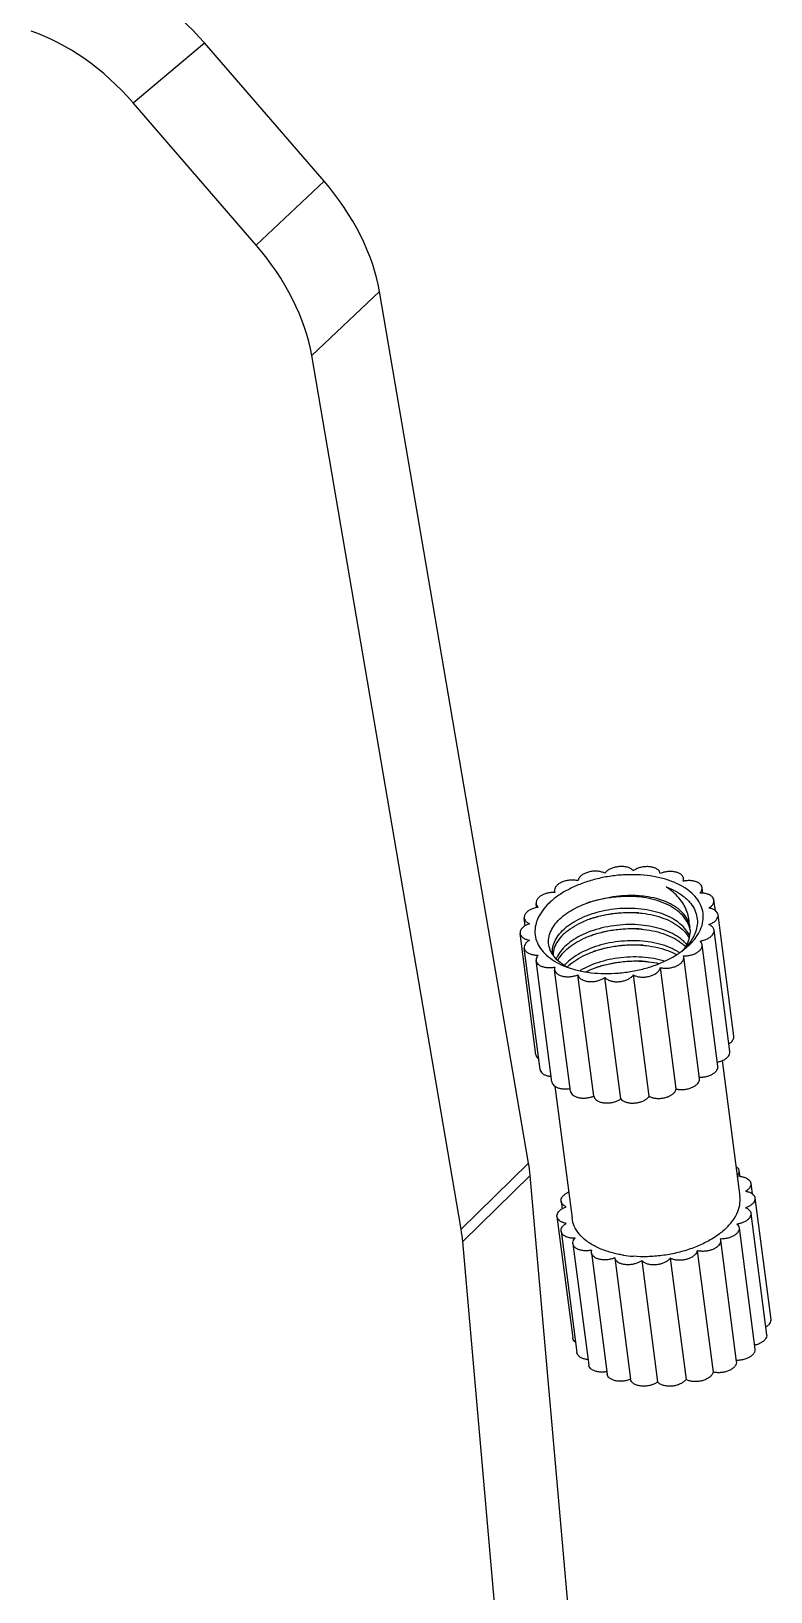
# Model space of a CAD drawing. Header units: millimetres. Extents: x 1518 to 2058, y 69 to 444.
# Drawn here: x 1779.07 to 1786.81, y 127.94 to 144.28 of the extents above; entities that cross this region are included whole.
import ezdxf

# ---------------------------------------------------------------- set-up
doc = ezdxf.new("R2010")
doc.units = ezdxf.units.MM
doc.layers.add('02___PRT_ALL_AXES', color=7, linetype='Continuous')

# ---------------------------------------------------------------- blocks, each defined once
blk = doc.blocks.new('*u40')
at = {"color": 7, "linetype": 'Continuous'}
for p, q in [((-18.51417258870038, 27.04314701675986), (-17.65514735988017, 27.76468556459986)), ((-16.21393431156048, 26.09999889827986), (-17.65514735988017, 27.76468556459986)), ((-17.03164724832027, 25.33074219954), (-18.51417258870038, 27.04314701675986)), ((-17.03164724832027, 25.33074219954), (-16.21393431156048, 26.09999889827986)), ((-16.36210230006009, 24.00135882437985), (-15.54438936330007, 24.77061552305969)), ((-13.74941953589996, 14.2751542089598), (-15.54438936330007, 24.77061552305969)), ((-14.56220732765996, 13.47709943885968), (-16.36210230006009, 24.00135882437985)), ((-11.87632864152033, 17.67022029641998), (-11.88037145118028, 17.70126519311981)), ((-13.43579863188029, 17.54981205707986), (-13.43175027342022, 17.53435519097985)), ((-13.43375514462036, 17.53409410739988), (-13.43579053086046, 17.54972391983978)), ((-11.64879066912022, 17.52444142949992), (-11.65750630289995, 17.59136912916006)), ((-13.65202689996045, 17.35187265425975), (-13.65842616935993, 17.40101289905999)), ((-11.49790303746022, 17.31462255341995), (-11.51434714722018, 17.44089752873981)), ((-13.78929801972026, 17.13348662711991), (-13.80129612576025, 17.22562056233994)), ((-11.81368871310042, 17.15422393277981), (-11.80532659590017, 17.11239292409977)), ((-11.27457787374033, 15.80303157347993), (-11.46490739976048, 17.26457960051994)), ((-13.66008576744002, 15.57916750649986), (-13.85041529346063, 17.04071553359995)), ((-11.32369704144003, 15.61812654473988), (-11.51402656740015, 17.07967457177995)), ((-13.61064601998009, 15.40284957827976), (-13.80097554594022, 16.86439760537979)), ((-11.88357457584038, 16.83939349691991), (-11.83678307688024, 16.87806692129999)), ((-11.87952406128011, 16.7554830770398), (-11.88357241980043, 16.77093994308001)), ((-11.68920263634004, 15.29402318723982), (-11.87953216230062, 16.75557121427983)), ((-11.46656699784035, 15.44273420801983), (-11.65689652386004, 16.9042822350599)), ((-13.46748686430055, 15.25237797785979), (-13.65781639026, 16.71392600495983)), ((-13.24462171602022, 15.14248191396001), (-13.43495124204037, 16.60402994099979)), ((-12.9635693530804, 15.08190035939981), (-13.15389887909987, 16.54344838643988)), ((-12.29561021508016, 15.07868545505994), (-12.48593974110031, 16.54023348215998)), ((-11.97008979755992, 15.16845882839993), (-12.16041932358007, 16.63000685549997)), ((-12.63793993980039, 15.04885943933988), (-12.82826946582009, 16.51040746637995)), ((-14.56220732765996, 13.47709943885968), (-13.74941953589996, 14.2751542089598)), ((-14.54286240846068, 13.32854903249972), (-13.73007461676025, 14.12660380253988)), ((-12.83051334138054, 3.930653228939946), (-13.73007461676025, 14.12660380253988)), ((-11.21340407555999, 14.18109039935985), (-11.20472314476001, 14.11442918519992)), ((-11.07024491988022, 14.03061879893988), (-11.05375241250044, 13.90397217653975)), ((-13.35719389842029, 13.81534183253973), (-13.34519970707993, 13.72323795857994)), ((-11.0208051724203, 13.85430087072001), (-10.83047564640037, 12.39275284368)), ((-13.40631306612067, 13.63043680379997), (-13.21598354009984, 12.16888877669993)), ((-11.0699243400602, 13.66939584197974), (-10.87959481404005, 12.20784781493967)), ((-13.35687331860026, 13.45411887557987), (-13.16654379258011, 11.99257084847977)), ((-11.43947019246025, 13.3606612132798), (-11.43542351220003, 13.34523384053995)), ((-11.43542993496067, 13.3452924844799), (-11.24510040893983, 11.88374445743989)), ((-11.21279429651986, 13.49400350525997), (-11.02246477050039, 12.0324554782199)), ((-13.64083286340019, 3.104622202919927), (-14.54286240846068, 13.32854903249972)), ((-13.21371416292004, 13.3036472751599), (-13.02338463690035, 11.84209924805987)), ((-12.99084901464016, 13.19375121119987), (-12.80051948868004, 11.7322031841598)), ((-11.71631709624057, 13.21972812569976), (-11.52598757021997, 11.75818009859995)), ((-12.70979665175992, 13.13316965663989), (-12.51946712574045, 11.67162162959988)), ((-12.3841672384799, 13.10012873658002), (-12.19383771246044, 11.63858070953995)), ((-12.04183751376036, 13.12995475235977), (-11.85150798774021, 11.66840672525996))]:
    blk.add_line(p, q, dxfattribs=at)
for centre, radius, start, end in [((-11.81575345704027, 17.35387291865982), 0.32268005862, 100.8390575327921, 102.2773702758877), ((-13.4448440102999, 17.23227859895997), 0.3023602378199999, 87.5180250223999, 87.90198665278858), ((-11.67270649446004, 17.22230664215988), 0.3038066090400001, 85.47398123469044, 91.94364425420171), ((-13.58741889798011, 17.03444208521989), 0.32480510004, 98.0357938282954, 101.5045312286114), ((-12.88029199326047, 16.75154371421979), 0.9024687031199999, 127.2558244436978, 131.5215150572053), ((-12.12706178040025, 17.0182097867999), 0.33142453338, 16.23258777617929, 23.56132395531172), ((-12.1114035499204, 17.02296275711979), 0.31506194352, 12.89204352258631, 16.19868372719856), ((-12.12153470652061, 17.07130148195995), 0.3188396718, 3.957402967191744, 7.404130197895509), ((-12.3576601807199, 17.46680424347983), 0.78608179716, 311.5003450473029, 316.4476177032826), ((-13.18141425894009, 16.97054063273981), 0.33334092042, 211.8919989692046, 214.5635975497075), ((-13.22418045780023, 16.82838236279969), 0.2363486424, 187.3832655181037, 191.2069759377113), ((-13.17335735262031, 16.97602589015992), 0.34308766254, 214.5546201891879, 215.3414095109982), ((-13.20162936066026, 16.78057842227992), 0.25260179034, 176.0491761104959, 180.3929266021011), ((-13.16336817930005, 16.98322724525974), 0.35540164596, 215.3568984793129, 218.7679180257066), ((-12.27967126056024, 16.26625303055994), 0.6458666182799999, 57.07195785720848, 57.49400119998801), ((-12.44818828128064, 17.44421375501992), 0.82380367392, 310.5638857872992, 311.4653260889835), ((-12.49031512302008, 17.62573139507987), 0.9932298803399998, 305.5908265639924, 306.7808088350939), ((-12.42775726529999, 17.4212010154198), 0.7930301912400001, 311.4601352021089, 313.0693497869049), ((-12.4710482008802, 17.59991047193984), 0.9610129050599998, 306.7825331850901, 307.6848718652853), ((-12.4124828544002, 17.40472576260004), 0.7705639316999999, 313.0762121655964, 313.2717215726997), ((-12.37670650668042, 17.3676291857999), 0.7190305461600001, 313.2222395073068, 317.8334046221806), ((-12.94279826328057, 17.56081846763993), 0.98657855094, 247.1497464193863, 249.7912517368005), ((-12.98823970650028, 17.19762790151992), 0.6339337117799999, 238.2715030006969, 242.2764246032973), ((-12.84499371264042, 16.18554143585982), 0.6279770511599999, 129.1755776860049, 133.9573638195855), ((-11.22850419906013, 13.81431104057975), 0.30152228478, 85.46934435941152, 90.95664041191274)]:
    blk.add_arc(centre, radius, start, end, dxfattribs=at)
for centre, major_axis, ratio, start_param, end_param in [((-18.66330301392054, 26.92097367773977), (-1.391836618200001, 1.57307519574), 0.6257397963999999, -1.5880160339, -0.8255348227), ((-19.52232824274006, 26.19943512989983), (-1.391836618200001, 1.57307519574), 0.6257397963999999, -1.5880160339, -0.8255348227), ((-17.2251169312201, 25.25978333651972), (1.39545083526, -1.56998768586), 0.6256873754999999, 0.7874784905, 1.5499597017), ((-18.04282986797989, 24.49052663777979), (1.39545083526, -1.56998768586), 0.6256873754999999, 0.7874784905, 1.5499597017), ((-15.43050797088063, 14.7664320668398), (1.39650835116, -1.570455982740001), 0.6249244369000001, 0.6994676058, 0.7866143969), ((-16.2432957626404, 13.96837729673996), (1.39650835116, -1.570455982740001), 0.6249244369000001, 0.6994676058, 0.7866143969)]:
    blk.add_ellipse(centre, major_axis=major_axis, ratio=ratio, start_param=start_param, end_param=end_param, dxfattribs=at)
for points, start_tangent, end_tangent in [([(-13.15490336958055, 17.67528827861986), (-13.19889385704073, 17.68244568641967), (-13.24649514342036, 17.68242463583988), (-13.29432326573988, 17.67517222613969), (-13.33918823328031, 17.66117279459991), (-13.37810221308041, 17.64135940877975), (-13.40847300654036, 17.61705176237979), (-13.42827668058044, 17.58986793641986), (-13.43618988264052, 17.5616275876198), (-13.4357687154602, 17.5498159312798)], (-0.9685200370799154, 0.2489356096960001), (0.1284288266947557, -0.9917187285081434)), ([(-11.86489760130007, 17.58877712178003), (-11.87861899098016, 17.59734939329985), (-11.99615092284034, 17.6564416988997), (-12.13172715522023, 17.70179143979976), (-12.28165010034036, 17.73216178757991), (-12.44183016222041, 17.74672418705984), (-12.6078964803005, 17.74508140451996), (-12.77531937384038, 17.72727855065966), (-12.93953490264039, 17.69380075649985), (-13.09606438908031, 17.64556028838001), (-13.2406335696005, 17.58387412589991), (-13.36929554046037, 17.51042762717975), (-13.42662389694078, 17.46985507505985)], (-0.8421148287623791, 0.5392982617981528), (-0.7954943556808995, -0.6059609971605686)), ([(-12.82938295212034, 17.76506165195985), (-12.86537733246041, 17.78026771643988), (-12.90845999934004, 17.78897713061986), (-12.95559717288052, 17.7905164955398), (-13.00364461452023, 17.78478376205965), (-13.04940214662065, 17.77216146563967), (-13.0898217750605, 17.75349027629989), (-13.12221086244017, 17.73001266215977), (-13.14440338446047, 17.70330060899994), (-13.15490336958055, 17.67528827861986)], (-0.8678226547391491, 0.4968740684735881), (-0.1557533752296357, -0.9877959739260818)), ([(-12.48705322739988, 17.79488766774), (-12.5115281199603, 17.81665391333979), (-12.54587493576037, 17.83324125419983), (-12.58770704544031, 17.84342170991965), (-12.63423374292006, 17.84651683439972), (-12.68235576120014, 17.84232118571981), (-12.72886766976035, 17.83111411955986), (-12.77067170094006, 17.81364086969984), (-12.80497118430026, 17.79107187407976), (-12.82938295212034, 17.76506165195985)], (-0.6225094857608623, 0.7826122540171133), (-0.5718262072061425, -0.8203747855414851)), ([(-12.16142381406007, 17.76184674767978), (-12.1719834458404, 17.78804254266004), (-12.19423230486041, 17.81088412565975), (-12.22666453242027, 17.82870913829981), (-12.26711612838062, 17.84032914833972), (-12.31289211438025, 17.84497084673978), (-12.36094339344072, 17.84232492948001), (-12.40807029864027, 17.83256644727987), (-12.45111927084054, 17.81634971975984), (-12.48705322739988, 17.79488766774)], (-0.1617976961202998, 0.9868239485998316), (-0.8009297971010301, -0.5987582651752732)), ([(-11.8803753284401, 17.70122974187996), (-11.88795333749999, 17.72409421655993), (-11.90781099048013, 17.74781894969999), (-11.93822780088044, 17.76682639781984), (-11.97717688224066, 17.77985108141991), (-12.02206393776009, 17.78602531391982), (-12.0699006070804, 17.78493682763985), (-12.11748513486054, 17.77665977447975), (-12.16142381406007, 17.76184674767978)], (-0.13151407024767, 0.9913143040059953), (-0.9181718897675996, -0.3961822570996779)), ([(-11.88436958796046, 17.66917316729985), (-11.87998030860035, 17.69723428475993), (-11.8803753284401, 17.70122974187996)], (0.350076375217601, 0.9367211599587711), (-0.1315140707277733, 0.9913143039423019)), ([(-11.6575385787005, 17.59134443777964), (-11.66235802595997, 17.60866923929996), (-11.67976264140066, 17.63320354403982), (-11.70807221064001, 17.65333626617996), (-11.7454011849004, 17.66772627144007), (-11.7892650318604, 17.67541432979976), (-11.83672721004041, 17.67588716657997), (-11.87643372576031, 17.67079613520002)], (-0.1313863560748905, 0.9913312390101313), (-0.9821575996435209, -0.1880596965393632)), ([(-13.43377488672058, 17.53443615371987), (-13.47939720036061, 17.53276695971999), (-13.52685120000001, 17.52402440159972), (-13.5706946190603, 17.50869470975999), (-13.60799228112046, 17.48780274137994), (-13.63626174048068, 17.46274048241992), (-13.65362012034029, 17.43517739705987), (-13.6589101110601, 17.4069491942397), (-13.65841415454042, 17.40104248871978)], (-0.9993295768817876, 0.03661142948953856), (0.132014298628972, -0.9912478120820751)), ([(-12.44424958446007, 17.48231521595983), (-12.59592015786029, 17.48415469500003), (-12.76076896980067, 17.47026642935987), (-12.92171188878046, 17.44044304649981), (-13.04529348168012, 17.40552122615975)], (-0.9982214407463227, 0.05961505878832992), (-0.949767978439146, -0.3129549282750124)), ([(-12.44335327757994, 17.49492452742004), (-12.47967203196049, 17.49634546445998), (-12.62448240534059, 17.4925637486399), (-12.76972168661996, 17.47401331067977)], (-0.9986139992182823, 0.05263155484372982), (-0.9843406233103993, -0.1762768768185289)), ([(-12.44426496138021, 17.48294187587987), (-12.47364029898063, 17.48521922207988), (-12.62142267780018, 17.48724216281994), (-12.76972168661996, 17.47401331067977)], (-0.9961030318931096, 0.08819722134713096), (-0.9902333325347924, -0.1394200385060884)), ([(-11.82326719368029, 17.15069023955971), (-11.83734097674005, 17.17934605013977), (-11.89544179068025, 17.25902158859969), (-11.97669670524056, 17.32956784631972), (-12.07858131432022, 17.38894577393989), (-12.19792153853996, 17.43546437465989), (-12.33099100182062, 17.46783586907975), (-12.44426496138021, 17.48294187587987)], (-0.3990924463634639, 0.916910693173346), (-0.9961030318976568, 0.08819722129577584)), ([(-11.81368871310042, 17.15422393277981), (-11.84898499620022, 17.23316283215991), (-11.9082741166203, 17.30521504865976), (-11.98975528878032, 17.36819133335996), (-12.09095267190037, 17.42017764929972), (-12.20879115389994, 17.45959417038), (-12.33969021846042, 17.4852432278999), (-12.44335327757994, 17.49492452742004)], (-0.269988067001456, 0.9628636682712758), (-0.9986139992198109, 0.05263155481472857)), ([(-12.0906044733606, 17.60112776771973), (-11.97809939730041, 17.54986088831981), (-11.88389272764016, 17.48840274593988), (-11.84659789806028, 17.45665485791983)], (0.93566164383394, -0.3528984106764569), (0.7322939242103104, -0.6809886992929208)), ([(-11.81368871310042, 17.15422393277981), (-11.82104669508021, 17.23592148941987), (-11.8441174856398, 17.31649050984004), (-11.88309058824052, 17.39469664085982), (-11.93737707882019, 17.46871159991974), (-12.00693920154072, 17.53804036097972), (-12.0906044733606, 17.60112776771973)], (0.004528099002829789, 0.9999897481071598), (-0.8346390314394873, 0.550797319526661)), ([(-11.78795152967996, 16.92518016281974), (-11.74992670074016, 16.96875488879994), (-11.68782335550031, 17.06446494305987), (-11.65217307402031, 17.16258404849987), (-11.64395122740007, 17.26043287061987), (-11.66338185456061, 17.35533962771967), (-11.70993373914007, 17.44471624187997), (-11.78233758756051, 17.52612639557981), (-11.86489760130007, 17.58877712178003)], (0.6881860789528152, 0.7255342312637975), (-0.8421148287505762, 0.539298261816583)), ([(-11.68301054699987, 17.52593846231991), (-11.66410200971995, 17.55311808449972), (-11.65701875292052, 17.58136712789974), (-11.6575385787005, 17.59134443777964)], (0.6838475326691569, 0.7296249393094416), (-0.1313863565350405, 0.9913312389491453)), ([(-11.51438743500057, 17.44090357979974), (-11.51702102064041, 17.45254052303972), (-11.53191993984001, 17.47781055251983), (-11.55803681274028, 17.4990077366399), (-11.59363413840038, 17.51471977883989), (-11.63632803834071, 17.52389622101998), (-11.64873256782039, 17.52516586115985)], (-0.1279082020399344, 0.9917860111187855), (-0.9967992020567585, 0.079945924092537)), ([(-13.6521997911002, 17.35272150467972), (-13.67944813908025, 17.34589624301975), (-13.72212066720022, 17.32929066671977), (-13.7576979257401, 17.30738119199998), (-13.78380034032079, 17.28161858568001), (-13.79866706418011, 17.25371887283995), (-13.80129605646016, 17.22562003091991)], (-0.9798817032430741, -0.1995791763923592), (0.12911918465603, -0.9916290819423169)), ([(-13.65841415454042, 17.40104248871978), (-13.65177781224065, 17.37993870353966), (-13.6328239596603, 17.35605790163982)], (0.132014298895032, -0.9912478120466411), (0.7466310014817383, -0.6652384141241218)), ([(-13.47853961634019, 17.42722821275981), (-13.56539599242024, 17.33654024531972), (-13.62749933772056, 17.24083019099999), (-13.63679909322082, 17.22127840157975)], (-0.7482123056280223, -0.6634593775859973), (-0.4083917189571666, -0.9128067724810167)), ([(-13.33025472834061, 17.25115230767983), (-13.24086765797983, 17.31366396696001), (-13.13664873042035, 17.3688045676198), (-13.04541397152025, 17.40610625933971)], (0.7780021327084775, 0.6282616345926755), (0.9403074971003832, 0.3403260361723932)), ([(-11.80938170436002, 17.01583000385983), (-11.85202622142037, 17.08423692575991), (-11.92402235346071, 17.15766682139974), (-12.01621274082027, 17.22033084851989), (-12.12814169634066, 17.27190932735982), (-12.25535075904054, 17.31003439301992), (-12.39189723306026, 17.33340677969977), (-12.53469221358023, 17.34207473117988), (-12.68021029266083, 17.33604217703999), (-12.82445557020037, 17.31552069659995), (-12.96193605275994, 17.28146371409991), (-13.09008217404016, 17.23460158775993), (-13.20345709416051, 17.17701916895976), (-13.29878499876008, 17.1108223330798)], (-0.4323943783816601, 0.9016845909429406), (-0.7744866002767392, -0.6325903144941271)), ([(-13.04541397152025, 17.40610625933971), (-13.02153836982052, 17.41447838213992), (-12.89887444692022, 17.44965042785986), (-12.76972168661996, 17.47401331067977)], (0.9403074970961471, 0.3403260361840969), (0.9900833505031471, 0.1404811697575959)), ([(-13.01748399030021, 17.21215940159982), (-12.95130667482022, 17.23404177179998), (-12.81373956126026, 17.2676441064599), (-12.66960531894028, 17.28770805287968), (-12.52235896434013, 17.29328977481987), (-12.41888766414058, 17.2880691101999)], (0.9402707172226189, 0.3404276403784837), (0.9960939605762211, -0.08829961326969599)), ([(-11.84659789806028, 17.45665485791983), (-11.80922752218044, 17.41804216727996), (-11.75488000746054, 17.33915819543984), (-11.72325824424024, 17.25456728285997), (-11.71502468334052, 17.16735463487987), (-11.72952131483999, 17.07963826991988), (-11.76624359886046, 16.99227944723987), (-11.82469448658048, 16.90700440955993), (-11.8437638719804, 16.88495219807976)], (0.7322939241891279, -0.6809886993156993), (-0.6706343954362941, -0.741788047664423)), ([(-11.5770571171206, 17.34616344365975), (-11.54548022136032, 17.36980103975964), (-11.52403403730023, 17.39667398153995), (-11.51433228510041, 17.42488095041995), (-11.51438743500057, 17.44090357979974)], (0.8582726190897175, 0.5131940289216904), (-0.127908201849646, 0.9917860111433263)), ([(-11.49745334628051, 17.31522085115978), (-11.50215764166023, 17.3185830770999), (-11.53590408690025, 17.33556487061981), (-11.5770571171206, 17.34616344365975)], (-0.7993788509615682, 0.6008273068323069), (-0.986940608114578, 0.1610845618128175)), ([(-11.46492855126053, 17.26460712839992), (-11.46596308146036, 17.27045562030003), (-11.47831135152046, 17.29638505523985), (-11.49745334628051, 17.31522085115978)], (-0.1260287045158262, 0.9920265952271958), (-0.7993788506130163, 0.6008273072960425)), ([(-13.78974654564058, 17.13421863071994), (-13.81330603200013, 17.1172013045998), (-13.83709913435996, 17.09085057293998), (-13.84938947088062, 17.06277324407972), (-13.85039414196035, 17.04068800571974)], (-0.8526642970626584, -0.5224591816732124), (0.1260287049553078, -0.9920265951713634)), ([(-13.80129605646016, 17.22562003091991), (-13.79151442206035, 17.19906252401984), (-13.77000889626015, 17.17594493783986), (-13.73844193500054, 17.15784939143975)], (0.1291191843387283, -0.9916290819836324), (0.920919161965689, -0.3897536364479658)), ([(-13.73844193500054, 17.15784939143975), (-13.77959622270009, 17.14006763393979), (-13.78974654564058, 17.13421863071994)], (-0.9474691695722913, -0.3198471083345801), (-0.8526642970205639, -0.5224591817419114)), ([(-13.63679909322082, 17.22127840157975), (-13.66314961914031, 17.14271108561968), (-13.6713714658199, 17.04486226350002), (-13.65194083866072, 16.94995550633985), (-13.60538895401987, 16.86057889223991), (-13.5329851056008, 16.77916873853974), (-13.43670370224004, 16.70794574081981), (-13.32591038724036, 16.65166372961994)], (-0.4083917190368857, -0.9128067724453502), (0.9214859691772989, -0.3884116483955833)), ([(-13.46443585836005, 16.79443003247991), (-13.48712574438014, 16.83836520149998), (-13.50733605426058, 16.92146645789978), (-13.50085051872065, 17.00646385577988), (-13.46831193396019, 17.09153645358003), (-13.41083446650055, 17.17395461945978), (-13.33025472834061, 17.25115230767983)], (-0.5281710757317172, 0.8491379833456991), (0.7780021326061692, 0.628261634719368)), ([(-13.45856947158018, 16.79801015549981), (-13.4566676211598, 16.87377215195977), (-13.4290628925005, 16.95559596983969), (-13.37587817844042, 17.03551949225982), (-13.29878499876008, 17.1108223330798)], (-0.1285110599620875, 0.9917080757296579), (0.7744866002374505, 0.6325903145422286)), ([(-13.29244068120033, 17.06210406551986), (-13.19612334264048, 17.12888763899991), (-13.08069802224054, 17.18719420721982), (-13.01748399030021, 17.21215940159982)], (0.774486600254908, 0.6325903145208553), (0.9402707172153655, 0.3404276403985174)), ([(-11.84443710198047, 16.91073731177971), (-11.8969213702203, 16.96136229377987), (-11.98846108398038, 17.02411980389979), (-12.09866282058056, 17.07548696273977), (-12.22286226516053, 17.11348629011991), (-12.35788266036025, 17.13751721135986), (-12.50165925618057, 17.1471119158798), (-12.64964720586022, 17.14163500751988), (-12.79509629250038, 17.12141485331983), (-12.93276190955999, 17.08774009343983), (-13.06196762454033, 17.04090941183983), (-13.1772208744203, 16.98265555721991), (-13.27340772864045, 16.91594926277992)], (-0.664073725416021, 0.747667096515613), (-0.7744866002754645, -0.6325903144956876)), ([(-12.41891715150041, 17.2874469925797), (-12.47906343390014, 17.28988193993996), (-12.64398064920033, 17.28512406047992), (-12.80769081648009, 17.26405447265984), (-12.96536061576035, 17.22745642548), (-13.01727887424022, 17.2115162215199)], (-0.9982262354588385, 0.05953471963212462), (-0.9503952045510052, -0.3110449407504536)), ([(-12.41888766414058, 17.2880691101999), (-12.37868701746038, 17.28388528259973), (-12.24328438188036, 17.25997217249994), (-12.11888259774014, 17.22209238407982), (-12.00872969046009, 17.17097239992006), (-11.91691268988006, 17.10831446345969), (-11.84552117370049, 17.03531204477974), (-11.81337401010001, 16.98700755473999)], (0.9960939605711779, -0.08829961332658762), (0.488703462145009, -0.8724499562080805)), ([(-11.57688075822057, 17.14744574261977), (-11.53572647045985, 17.16522750011973), (-11.5020166612203, 17.18809382951974), (-11.47822355886001, 17.21444456111988), (-11.46593322234048, 17.24252189003982), (-11.46492855126053, 17.26460712839992)], (0.9474691696975484, 0.3198471079635368), (-0.1260287051374663, 0.9920265951482217)), ([(-11.51402659266, 17.07967476863985), (-11.52378989838053, 17.10620345147993), (-11.54528555178035, 17.1293283000598), (-11.57688075822057, 17.14744574261977)], (-0.1291526299470871, 0.9916247264856554), (-0.9209191619357397, 0.3897536365187305)), ([(-13.85039414196035, 17.04068800571974), (-13.84935961176052, 17.03483951375983), (-13.83701134170042, 17.00891007887981), (-13.81316505156042, 16.98671205701999), (-13.77941860632018, 16.96973026349986), (-13.73826557610073, 16.95913169045991)], (0.1260287047856159, -0.9920265951929215), (0.9869406080803302, -0.1610845620226468)), ([(-13.73826557610073, 16.95913169045991), (-13.7698424718601, 16.93549409435991), (-13.79128865586017, 16.90862115257994), (-13.80099040812047, 16.88041418369994), (-13.80093525822076, 16.86439155431992)], (-0.8582726190897175, -0.5131940289216904), (0.127908201849646, -0.9917860111433263)), ([(-13.29244068120033, 17.06210406551986), (-13.36910866548033, 16.98730736399989), (-13.42218961115987, 16.90793273831969), (-13.45003713606002, 16.82664543071985), (-13.45363085639997, 16.79798274977986)], (-0.7744866002999108, -0.6325903144657576), (-0.06873845597555683, -0.9976347150485976)), ([(-13.27340772864045, 16.91594926277992), (-13.3485732987001, 16.8429299186397), (-13.40131881072011, 16.76537632019972), (-13.41531836520039, 16.73470611233984)], (-0.7744866002882664, -0.632590314480014), (-0.368069125723453, -0.9297984290636185)), ([(-13.26706341108002, 16.86723099521987), (-13.1717320422008, 16.93342988843995), (-13.05763235993982, 16.99132526507981), (-12.99210672762047, 17.01728635193979)], (0.7744866002209967, 0.632590314562373), (0.9402735030941209, 0.3404199456246803)), ([(-11.9325903500403, 16.81093507553987), (-11.96502061644014, 16.83033902939974), (-12.07728118002069, 16.88212343981991), (-12.20473036194062, 16.92031937879995), (-12.34133661648025, 16.94368278773982), (-12.48393794088042, 16.95232859303997), (-12.62990790972026, 16.9462545340798), (-12.77437697874029, 16.92564315029995), (-12.91179387816055, 16.89153100271994), (-13.03962983154065, 16.84472454149989), (-13.15264139568035, 16.78730934539988), (-13.24803045846011, 16.72107619253973)], (-0.8433311710097057, 0.5373942091271534), (-0.7744866002802805, -0.6325903144897915)), ([(-12.99210672762047, 17.01728635193979), (-12.92908256556029, 17.03821636625992), (-12.79165463736035, 17.07213848189974), (-12.64809046758046, 17.09248727549982), (-12.50284262814057, 17.09848223207985), (-12.39351042516023, 17.09319568799981)], (0.9402735030728941, 0.3404199456833106), (0.9960938161561832, -0.08830124243413584)), ([(-12.39349917612071, 17.09257088795982), (-12.50741388216011, 17.09527668365979), (-12.67327964244032, 17.08504139561978), (-12.83629640664003, 17.05854357065982), (-12.99160433502016, 17.01673744475977)], (-0.9982205072581593, 0.05963068747937772), (-0.9504528310771355, -0.3108688081771126)), ([(-12.39351042516023, 17.09319568799981), (-12.35972181774059, 17.08976349359989), (-12.22354624596028, 17.06642380463995), (-12.09733853964008, 17.02866182681976), (-11.98668817224052, 16.97796690515986), (-11.89444677450047, 16.91584090535991), (-11.8572518728206, 16.88230127159977)], (0.9960938161552122, -0.08830124244508852), (0.7081708971523288, -0.7060410614308957)), ([(-11.80345526466022, 17.09330614043984), (-11.80279835550027, 17.06335687907995), (-11.81843329578032, 16.97049991817971), (-11.85541979160053, 16.88639644811985)], (0.06901471627506721, -0.9976156418869304), (-0.4964985419044365, -0.8680375555739328)), ([(-11.68249873356035, 16.94923723247973), (-11.6357955222602, 16.95942254897989), (-11.59312183872044, 16.97604395040003), (-11.55756642090046, 16.99795905155986), (-11.53150007604017, 17.02370573207997), (-11.51665795230065, 17.05156881503979), (-11.51402659266, 17.07967476863985)], (0.9901630416221885, 0.1399183726516866), (-0.1291526301371572, 0.9916247264608999)), ([(-11.65690850364058, 16.90425325373997), (-11.66355410982032, 16.92537438185991), (-11.68249873356035, 16.94923723247973)], (-0.1320199772365174, 0.9912470557890547), (-0.7466310013029903, 0.6652384143247398)), ([(-13.80093525822076, 16.86439155431992), (-13.79830167252021, 16.8527546110198), (-13.78340275338041, 16.82748458154003), (-13.75728588042011, 16.80628739741974), (-13.72168855476048, 16.79057535527977), (-13.67899465488063, 16.78139891303988), (-13.6323121462201, 16.77935667179975)], (0.1279082020825907, -0.991786011113284), (0.9994575924141967, 0.03293206591784582)), ([(-13.6323121462201, 16.77935667179975), (-13.65122068343999, 16.75217704961995), (-13.65830394024078, 16.72392800621981), (-13.65778411452061, 16.71395069627988)], (-0.6838475326691569, -0.7296249393094416), (0.1313863565350405, -0.9913312389491453)), ([(-13.32162211800005, 16.65843580337969), (-13.36965015870055, 16.69176944597973), (-13.44047082690076, 16.76068634417982)], (-0.8501306267953399, 0.5265718539616058), (-0.6259530081309119, 0.7798607770697681)), ([(-13.39509611280027, 16.71642499758002), (-13.34277903348038, 16.79356292585987), (-13.26706341108002, 16.86723099521987)], (0.4589272360823685, 0.8884738555420739), (0.7744866003094255, 0.6325903144541087)), ([(-13.28360342766018, 16.63497340655977), (-13.18359553794016, 16.60350369431978), (-13.03367259288052, 16.57313334653975), (-12.87349253100047, 16.55857094699968), (-12.70742621292038, 16.5602137295997), (-12.5400033193805, 16.57801658339986), (-12.37578779058003, 16.61149437762003), (-12.21925830408031, 16.65973484567985), (-12.0746891235608, 16.72142100821964), (-11.94602715276051, 16.79486750693991), (-11.91226250393993, 16.81804286303986)], (0.9382899581211357, -0.3458496125327271), (0.8131555316920229, 0.5820464597252212)), ([(-13.24168614096061, 16.67235792498002), (-13.14602296686007, 16.73875376975991), (-13.03294565328042, 16.79615348693972), (-12.96672941886004, 16.82241317501996)], (0.7744866002401163, 0.6325903145389649), (0.9402749134368742, 0.3404160500935271)), ([(-12.11160189864017, 16.70741240117991), (-12.17298155472008, 16.72394862942008), (-12.30822332154003, 16.74790322075967), (-12.4519429694401, 16.75738036769997), (-12.59955118824018, 16.75183073327992), (-12.74432126130046, 16.73167263047992), (-12.88180817568036, 16.69805390730005), (-13.01108731260001, 16.65121732193984), (-13.12641222479988, 16.59294146645982), (-13.12760250114025, 16.59223524786)], (-0.957223459116451, 0.2893497007379416), (-0.8596237533534731, -0.5109275904377129)), ([(-12.96672941886004, 16.82241317501996), (-12.90572499018072, 16.84272871175995), (-12.76833116874059, 16.87686674417989), (-12.62333953818006, 16.8975568495199), (-12.47636633712, 16.90359871667977), (-12.36813315408017, 16.89832262885989)], (0.9402749133999566, 0.3404160501954983), (0.9960938970812537, -0.08830032954344291)), ([(-12.36812519754017, 16.89769635311984), (-12.52626675876081, 16.89929962163978), (-12.69185543442018, 16.88466149045996), (-12.8532847276806, 16.85396860055971), (-12.96657529662025, 16.82175211499987)], (-0.9982224355220273, 0.05959839947911397), (-0.9503518619275909, -0.3111773425729475)), ([(-12.36813315408017, 16.89832262885989), (-12.33357722088022, 16.8948022221598), (-12.19699853268003, 16.87127831633995), (-12.06962828322025, 16.832913147), (-11.96433416928062, 16.78476679697997)], (0.9960938970828462, -0.08830032952547857), (0.8761449303871167, -0.4820477787076244)), ([(-12.1604193235803, 16.63000685550003), (-12.1164288361806, 16.62284944763985), (-12.06882754974026, 16.62287049821975), (-12.02099942742007, 16.63012290791983), (-11.97613445994011, 16.64412233951975), (-11.93722048008021, 16.66393572527988), (-11.90684968662026, 16.68824337173987), (-11.88704601264044, 16.7154271976998), (-11.87913281052033, 16.74366754649986), (-11.87955397769997, 16.75547920283987)], (0.9685200370799154, -0.2489356096960001), (-0.1284288266947557, 0.9917187285081434)), ([(-11.88357241980043, 16.77093994307995), (-11.83589192076033, 16.77253180889977), (-11.78843156034031, 16.78128126365982), (-11.74459423908024, 16.79661553157973), (-11.70730344132016, 16.81751129934003), (-11.67904218522062, 16.84257630227978), (-11.66169313164028, 16.87014100397982), (-11.65641339258036, 16.89837009947985), (-11.65690850364058, 16.90425325373997)], (0.9990617915520026, -0.04330746657221219), (-0.1320199771725463, 0.9912470557975748)), ([(-11.85541979160053, 16.88639644811985), (-11.86007928990034, 16.87842932034005), (-11.88317729022037, 16.84322317727992)], (-0.4964985421468076, -0.8680375554353019), (-0.5819244423514147, -0.8132428563436601)), ([(-13.65778411452061, 16.71395069627988), (-13.65296466726022, 16.6966258947599), (-13.63556005176042, 16.67209159001982), (-13.60725048258018, 16.65195886793992), (-13.56992150832048, 16.63756886261979), (-13.52605766136003, 16.62988080431978), (-13.47859548312022, 16.62940796753992), (-13.43095310526019, 16.6361219668197)], (0.131386356184296, -0.9913312389956312), (0.9771276178425417, 0.2126537524930143)), ([(-13.43095310526019, 16.6361219668197), (-13.4353423846203, 16.60806084935996), (-13.4349473647203, 16.60406539223993)], (-0.350076375217601, -0.9367211599587711), (0.1315140707277733, -0.9913143039423019)), ([(-13.4349473647203, 16.60406539223993), (-13.4273693557202, 16.58120091755995), (-13.40751170274007, 16.55747618441967), (-13.37709489234021, 16.53846873629971), (-13.33814581098068, 16.52544405263995), (-13.2932587554601, 16.51926982019984), (-13.24542208614048, 16.52035830642001), (-13.19783755836033, 16.52863535963979), (-13.15389887909987, 16.54344838643988)], (0.13151407024767, -0.9913143040059953), (0.9181718897675996, 0.3961822570996779)), ([(-13.24803045846011, 16.72107619253973), (-13.31494269600034, 16.65753055559981)], (-0.7744866003597601, -0.6325903143924836), (-0.6661449007704233, -0.7458223455874481)), ([(-13.15389887909987, 16.54344838643988), (-13.14333924732045, 16.51725259139982), (-13.12109038836024, 16.49441100845979), (-13.08865816080015, 16.47658599581973), (-13.04820656484071, 16.46496598571991), (-13.00243057878015, 16.46032428737988), (-12.95437929972059, 16.46297020463987), (-12.90725239458038, 16.47272868677976), (-12.86420342232077, 16.48894541435982), (-12.82826946582009, 16.51040746637989)], (0.1617976961202998, -0.9868239485998316), (0.8009297971010301, 0.5987582651752732)), ([(-13.05542322792053, 16.57916802893976), (-13.00519545324005, 16.60230452405983), (-12.94135215042024, 16.62754010933986)], (0.8969593781634043, 0.4421129651171962), (0.9402718471182229, 0.340424519558867)), ([(-12.94135215042024, 16.62754010933986), (-12.87683756496017, 16.6489214682598), (-12.7394146159204, 16.68267873965988), (-12.59359479264003, 16.70307808025984), (-12.44521430646068, 16.70865678689984), (-12.34275584442003, 16.70345000405996)], (0.9402718471404365, 0.3404245194975113), (0.9960939996153204, -0.08829917287468798)), ([(-12.34279546529979, 16.70282752571973), (-12.37967246058042, 16.70459138015985), (-12.54517505016065, 16.70213552609982), (-12.71013475992004, 16.68313725713995), (-12.86963357729996, 16.64832626945997), (-12.94115978838045, 16.62689328149997)], (-0.9982279259171886, 0.05950636872695269), (-0.9503801050423987, -0.3110910733846268)), ([(-12.82826946582009, 16.51040746637989), (-12.80379457326035, 16.48864122071973), (-12.76944775746028, 16.47205387992005), (-12.72761564778057, 16.46187342413987), (-12.68108895029991, 16.45877829971994), (-12.63296693202028, 16.46297394839974), (-12.58645502340005, 16.4741810145598), (-12.54465099222011, 16.49165426441982), (-12.51035150892039, 16.5142232600399), (-12.48593974110054, 16.54023348216003)], (0.6225094857608623, -0.7826122540171133), (0.5718262072061425, 0.8203747855414851)), ([(-12.48593974110054, 16.54023348216003), (-12.44994536076024, 16.52502741761998), (-12.40686269382013, 16.51631800343966), (-12.35972552034036, 16.51477863851983), (-12.31167807870042, 16.5205113720599), (-12.26592054660046, 16.53313366841985), (-12.22550091816038, 16.55180485775998), (-12.19311183078025, 16.57528247195978), (-12.1709193087006, 16.60199452505992), (-12.1604193235803, 16.63000685550003)], (0.8678226547391491, -0.4968740684735881), (0.1557533752296357, 0.9877959739260818)), ([(-12.34275584442003, 16.70345000405996), (-12.30106817874002, 16.69908720809997), (-12.17807964084, 16.67789217659981)], (0.9960939996204561, -0.08829917281675362), (0.9751585115613055, -0.2215081879514599)), ([(-11.33525725020058, 15.70952249519996), (-11.31766679700013, 15.72166601447975), (-11.29386787704016, 15.74474454473989), (-11.27906607474029, 15.76966216079984), (-11.27405923769993, 15.79507362527966), (-11.27459327898032, 15.80301138731988)], (0.8525508298715996, 0.52264431737583), (-0.1309258519795343, 0.991392163214655)), ([(-11.47280352486064, 15.4910239687797), (-11.44995563370026, 15.49656746255994), (-11.4108004531206, 15.51072614513998), (-11.37698156604029, 15.52937689517978), (-11.35032466812027, 15.55151185325985), (-11.33226775296043, 15.57593577882005), (-11.32378469376067, 15.60133078169986), (-11.32371777570052, 15.61814070389983)], (0.9798831595617491, 0.1995720261140919), (-0.1274460838221591, 0.9918454999234485)), ([(-13.66007036220049, 15.57918769265996), (-13.65554656980066, 15.56259123425968), (-13.64069628240031, 15.54025816025978), (-13.62775274190017, 15.52868377541984)], (0.1309258524523336, -0.9913921631522159), (0.7976868447138823, -0.6030718844137991)), ([(-11.69121577248052, 15.30931087121985), (-11.65032053862024, 15.31050371513993), (-11.60735476080026, 15.31744248035977), (-11.56682633489982, 15.32983978487971), (-11.53092370422019, 15.34702536114003), (-11.50158424764049, 15.3680709637199), (-11.48039067642003, 15.39184090919969), (-11.46848713950021, 15.41705278451991), (-11.46651769878054, 15.44234604173994), (-11.46656657802077, 15.44273090327988)], (0.9993302236143462, -0.03659377229667384), (-0.1292411627864835, 0.9916131916435953)), ([(-13.61064489984028, 15.40284326261997), (-13.61054042946034, 15.40207686839972), (-13.60200708432035, 15.3781653161999), (-13.58390345370026, 15.35689345859976), (-13.55720572692053, 15.33940928651998), (-13.52335343532013, 15.32665713851986), (-13.48418153958028, 15.31932765893987), (-13.47620473290021, 15.31857724505971)], (0.1286026719958371, -0.9916961998291267), (0.9968183555862333, -0.07970674981679991)), ([(-13.46746348878014, 15.2523678944998), (-13.46553088020028, 15.2430403438799), (-13.45357806870061, 15.21990837041983), (-13.43233984463996, 15.19983735983988), (-13.40296252656071, 15.18391010267987), (-13.3670307198604, 15.17298630515995), (-13.32648270498044, 15.16765642073983), (-13.28351607228046, 15.16820882609977), (-13.24856295654035, 15.17295041561999)], (0.127794780808601, -0.9918006321827396), (0.9821643831333988, 0.188024265732353)), ([(-11.97008979755992, 15.16845882839993), (-11.93066020026072, 15.16169533889968), (-11.88808961484028, 15.16073497205991), (-11.84481885486002, 15.16566529643978), (-11.8031848911005, 15.1762192468799), (-11.76543484350032, 15.19182643637998), (-11.73360533472055, 15.21164455649989), (-11.70941426358058, 15.23460453401981), (-11.6941686223804, 15.25946765411993), (-11.68869384168056, 15.28488647747997), (-11.68921388454032, 15.29396223623996)], (0.9685200370797691, -0.2489356096965696), (-0.129454813993574, 0.9915853221654148)), ([(-13.24461186138024, 15.14251045001981), (-13.23960190680054, 15.12480192617966), (-13.22430845514009, 15.10260181115973), (-13.20007505352032, 15.08386334711986), (-13.16821089588075, 15.06959756849994), (-13.13043554699993, 15.06057398273992), (-13.08878691600012, 15.05727985710007), (-13.04551230000015, 15.05989396247992), (-13.00295680368026, 15.06827417957982), (-12.9635693530804, 15.08190035939981)], (0.1308923041709899, -0.9913965930488208), (0.918171889761657, 0.3961822571134498)), ([(-12.9635693530804, 15.08190035939981), (-12.95458971522066, 15.05817375107995), (-12.93605679215989, 15.03705212273985), (-12.90898788294044, 15.01976953643975), (-12.8748460254601, 15.00725883323992), (-12.83547501996031, 15.00019472039969), (-12.79299935460017, 14.99895809741975), (-12.74971075745998, 15.00361609571974), (-12.70794556127998, 15.01391830397984), (-12.66996682986041, 15.02930601881985), (-12.63793993980062, 15.04885943933994)], (0.1617976960703786, -0.9868239486080166), (0.8009297971256693, 0.5987582651423149)), ([(-12.63793993980062, 15.04885943933994), (-12.61635508500012, 15.02903762621975), (-12.58662961146047, 15.01332503747983), (-12.55043493816038, 15.00265171991987), (-12.50972666766029, 14.99759341235983), (-12.46670272266056, 14.99842244981983), (-12.42368455488008, 15.00509383895985), (-12.3829933811403, 15.01724800385989), (-12.34682587314069, 15.03422986307999), (-12.31714152948052, 15.05511881892005), (-12.29561021508016, 15.07868545505994)], (0.6225094857165641, -0.7826122540523494), (0.5718262071445472, 0.8203747855844189)), ([(-12.29561021508016, 15.07868545505994), (-12.2635330192802, 15.0647087343599), (-12.22552473186033, 15.05594324291997), (-12.18374728128038, 15.0529239727199), (-12.14045740686061, 15.05581320311978), (-12.09799200588031, 15.06445423901994), (-12.05864225363985, 15.07838059817971), (-12.02453163888049, 15.09684119531994), (-11.99750214678033, 15.11884040285975), (-11.9790179012407, 15.14318584307989), (-11.97008979755992, 15.16845882839993)], (0.8678226547560886, -0.496874068444002), (0.1557533751237287, 0.987795973942781)), ([(-11.24891804790013, 14.23389100319991), (-11.24855109522059, 14.23363101737993), (-11.22731287116039, 14.21356000679975), (-11.21536005966027, 14.19042803334003), (-11.21342745102038, 14.18110048277981)], (0.8170129619192581, -0.576619302534975), (0.1277947806161764, -0.9918006322075336)), ([(-11.21342745102038, 14.18110048277981), (-11.21333909520035, 14.16548349155983), (-11.22136048314019, 14.14007347043992), (-11.23378235580049, 14.12146666991976)], (0.1277947807225352, -0.9918006321938292), (-0.6382514477788381, -0.7698279609160851)), ([(-11.2046862069601, 14.1148911322199), (-11.19670940028072, 14.11414071833985), (-11.15753750454019, 14.10681123870006), (-11.12368521294047, 14.09405909075997), (-11.09698748610026, 14.07657491867985), (-11.07888385547994, 14.05530306101991), (-11.07035051034018, 14.03139150881987), (-11.07024603996024, 14.03062511459996)], (0.9968183555862333, -0.07970674981679991), (0.1286026719510527, -0.9916961998349343)), ([(-13.35717288786054, 13.81532636975976), (-13.35710865072042, 13.83212010401985), (-13.34861875806064, 13.85754091091985), (-13.3305357238803, 13.88198832221985), (-13.30385394570021, 13.90412885015974), (-13.27002432828044, 13.92277196628004), (-13.2659774547601, 13.92454917294003)], (-0.1274719673927325, 0.9918421736995389), (0.9189266570446659, 0.3944284459476963)), ([(-11.07024603996024, 14.03062511459996), (-11.07184831344034, 14.00613034469984), (-11.08329766218026, 13.98088312163998), (-11.10408148986016, 13.95701352515994), (-11.13295488972062, 13.93588471379974)], (0.1286026720064448, -0.9916961998277511), (-0.8582726190735139, -0.5131940289487895)), ([(-11.13295488972062, 13.93588471379974), (-11.09558026824061, 13.92663026351966), (-11.06403752754022, 13.91213635943973), (-11.05313819796038, 13.90478460185977)], (0.9869406080112376, -0.1610845624459672), (0.7976868449014674, -0.6030718841656791)), ([(-13.40629766081997, 13.6304569898997), (-13.40683170216062, 13.63839475199973), (-13.40182486512003, 13.66380621647977), (-13.38702306282039, 13.68872383253972), (-13.36322414286019, 13.71180236273983), (-13.34563368966042, 13.72394588207987)], (-0.1309258519795343, 0.991392163214655), (0.8525508298715996, 0.52264431737583)), ([(-13.29433970766058, 13.74757066163988), (-13.32320913828062, 13.76363831225979), (-13.34403981282048, 13.78387043105977), (-13.35554954855979, 13.80711403433986), (-13.35717288786054, 13.81532636975976)], (-0.9209191619192243, 0.3897536365577537), (-0.1274719676575987, 0.9918421736654981)), ([(-13.34563368966042, 13.72394588207987), (-13.33171234140036, 13.73179501217999), (-13.29433970766058, 13.74757066163988)], (0.8525508296175864, 0.5226443177901824), (0.9474691695689194, 0.3198471083445689)), ([(-11.02082057765983, 13.85428068461977), (-11.02028653632055, 13.84634292251974), (-11.02529337342048, 13.82093145803992), (-11.0400951756601, 13.79601384197997), (-11.0638940956203, 13.77293531177986), (-11.09540589708058, 13.75294266227979), (-11.13277853082036, 13.7371670128199)], (0.1309258522187168, -0.9913921631830679), (-0.9474691697053587, -0.3198471079404008)), ([(-11.13277853082036, 13.7371670128199), (-11.10388669554027, 13.72108301651986), (-11.08306073316066, 13.70084345219971), (-11.07156119081992, 13.67759593805977), (-11.06994507438003, 13.66941000113968)], (0.9209191618255048, -0.3897536367791967), (0.1274460834805334, -0.9918454999673452)), ([(-11.05313819796038, 13.90478460185977), (-11.04019465746001, 13.89321021701983), (-11.02534437006034, 13.8708771429599), (-11.02082057765983, 13.85428068461977)], (0.7976868447138823, -0.6030718844137991), (0.1309258524523336, -0.9913921631522159)), ([(-13.29416334876055, 13.5488529606597), (-13.33153797024033, 13.55810741099981), (-13.36308071094027, 13.57260131507974), (-13.3869235810198, 13.59152745749986), (-13.40177386848018, 13.61386053155991), (-13.40629766081997, 13.6304569898997)], (-0.9869406080869838, 0.1610845619818814), (-0.1309258519342517, 0.9913921632206353)), ([(-13.35687219852025, 13.45411255991974), (-13.35526992504083, 13.47860732981997), (-13.34382057630023, 13.50385455287983), (-13.32303674861987, 13.52772414935987), (-13.29416334876055, 13.5488529606597)], (-0.1286026720064448, 0.9916961998277511), (0.8582726190735139, 0.5131940289487895)), ([(-11.06994507438003, 13.66941000113968), (-11.07001199238016, 13.65260007893994), (-11.07849505158038, 13.62720507605979), (-11.09655196680046, 13.60278115055974), (-11.12320886472025, 13.58064619241986), (-11.15702775174009, 13.56199544237984), (-11.19618293238045, 13.54783675980002), (-11.23839650616037, 13.53895850267986)], (0.1274460838871306, -0.9918454999151001), (-0.9901630416167, -0.1399183726905276)), ([(-11.23839650616037, 13.53895850267986), (-11.22081559128037, 13.51761937391984), (-11.21279387664026, 13.49400020051996)], (0.7466310010609633, -0.665238414596379), (0.1292411623883382, -0.9916131916954875)), ([(-13.18820991882012, 13.36907794199976), (-13.23040883826047, 13.37059695617995), (-13.26958073400033, 13.37792643581997), (-13.30343302554047, 13.39067858376006), (-13.33013075238023, 13.40816275583984), (-13.34823438300054, 13.42943461343975), (-13.35676772814031, 13.45334616569983), (-13.35687219852025, 13.45411255991974)], (-0.9994575924153374, -0.03293206588323071), (-0.1286026721146114, 0.9916961998137241)), ([(-13.21369078746011, 13.30363719173965), (-13.21377914328059, 13.31925418295987), (-13.2057577553403, 13.34466420407978), (-13.18820991882012, 13.36907794199976)], (-0.1277947812306079, 0.9918006321283633), (0.6838475325537706, 0.7296249394175884)), ([(-11.43544118316049, 13.34523153353973), (-11.43492114036007, 13.33615577471971), (-11.44039592105992, 13.31073695141981), (-11.4556415622601, 13.28587383125989), (-11.47983263340006, 13.26291385373975), (-11.51166214212026, 13.24309573361984), (-11.54941218978001, 13.22748854417966), (-11.59104615354045, 13.21693459367987), (-11.63431691352025, 13.21200426929977), (-11.67688749888021, 13.21296463613987), (-11.7163170962408, 13.21972812569982)], (0.129454813993574, -0.9915853221654148), (-0.9685200370797691, 0.2489356096965696)), ([(-11.21279387664026, 13.49400020051996), (-11.2127449974605, 13.49361533903982), (-11.21471443812015, 13.46832208175999), (-11.22661797510023, 13.44311020643988), (-11.24781154625998, 13.41934026101978), (-11.27715100290038, 13.39829465837988), (-11.31305363352067, 13.38110908211991), (-11.35358205942021, 13.36871177765988), (-11.39654783724018, 13.36177301243981), (-11.43947019246025, 13.36066121327974)], (0.1292411627946569, -0.99161319164253), (-0.9990617915526852, 0.04330746655646547)), ([(-12.98685087792001, 13.22584323701983), (-13.02974337089995, 13.21947812339988), (-13.07271000359992, 13.21892571797991), (-13.11325801854036, 13.22425560239969), (-13.14918982524023, 13.23517939997998), (-13.17856714326058, 13.25110665707996), (-13.1998053673201, 13.27117766771971), (-13.21175817882022, 13.29430964118001), (-13.21369078746011, 13.30363719173965)], (-0.9771276178460312, -0.2126537524769797), (-0.1277947808007118, 0.991800632183756)), ([(-12.99083916006066, 13.19377974731992), (-12.99135544650017, 13.20053435927991), (-12.98685087792001, 13.22584323701983)], (-0.1308923046346837, 0.9913965929876001), (0.3500763760406215, 0.9367211596511875)), ([(-12.70979665175992, 13.13316965663989), (-12.74918410236023, 13.11954347687993), (-12.79173959862055, 13.11116325972), (-12.83501421468009, 13.10854915439984), (-12.87666284568058, 13.11184327998001), (-12.91443819456026, 13.1208668657398), (-12.94630235220029, 13.13513264441974), (-12.97053575382029, 13.15387110845984), (-12.98582920542003, 13.17607122341985), (-12.99083916006066, 13.19377974731992)], (-0.918171889761657, -0.3961822571134498), (-0.1308923041709899, 0.9913965930488208)), ([(-11.7163170962408, 13.21972812569982), (-11.72524519986018, 13.19445514031997), (-11.7437294454603, 13.17010970015986), (-11.77075893756046, 13.14811049261982), (-11.80486955232072, 13.12964989541979), (-11.84421930456028, 13.11572353626002), (-11.88668470548009, 13.10708250041989), (-11.92997457989986, 13.10419326995998), (-11.9717520305403, 13.10721254015982), (-12.00976031796063, 13.11597803165967), (-12.04183751376036, 13.12995475235982)], (-0.1557533751237287, -0.987795973942781), (-0.8678226547560886, 0.496874068444002)), ([(-12.38416723848013, 13.10012873658002), (-12.41619412848058, 13.08057531605994), (-12.45417285990061, 13.06518760121992), (-12.49593805614018, 13.05488539301984), (-12.53922665328037, 13.05022739465983), (-12.58170231864051, 13.05146401763977), (-12.62107332408027, 13.05852813047966), (-12.65521518161995, 13.07103883373986), (-12.68228409078051, 13.08832141997993), (-12.70081701390018, 13.10944304837983), (-12.70979665175992, 13.13316965663989)], (-0.8009297971256693, -0.5987582651423149), (-0.1617976960703786, 0.9868239486080166)), ([(-12.04183751376036, 13.12995475235982), (-12.06336882810047, 13.10638811615979), (-12.0930531718202, 13.08549916037987), (-12.12922067982026, 13.06851730109997), (-12.16991185356073, 13.05636313619993), (-12.21293002134007, 13.04969174705968), (-12.25595396627978, 13.04886270959992), (-12.29666223684035, 13.05392101715972), (-12.33285691013998, 13.06459433477994), (-12.36258238362007, 13.08030692351986), (-12.38416723848013, 13.10012873658002)], (-0.5718262071445472, -0.8203747855844189), (-0.6225094857165641, 0.7826122540523494)), ([(-10.83049679789997, 12.39278037149995), (-10.83150146898038, 12.37069513319989), (-10.84379180550036, 12.34261780427994), (-10.86758490786042, 12.31626707267981), (-10.89114439422042, 12.29924974649964)], (0.1260287049553078, -0.9920265951713634), (-0.8526642970626584, -0.5224591816732124)), ([(-13.18343759358004, 12.11824752611983), (-13.20257958834054, 12.13708332197973), (-13.21492785839996, 12.1630127569199), (-13.21596238860047, 12.16886124887969)], (-0.7993788506130163, 0.6008273072960425), (-0.1260287045158262, 0.9920265952271958)), ([(-11.02247675028048, 12.03242649683989), (-11.02198163922003, 12.0265433426398), (-11.0272613782804, 11.99831424713989), (-11.04461043185984, 11.97074954543984), (-11.07287168796006, 11.94568454249975), (-11.11016248572059, 11.92478877473968), (-11.15399980698021, 11.90945450681988), (-11.20146016740046, 11.90070505205983), (-11.24711607090012, 11.89903222409976)], (0.1320199772164522, -0.9912470557917272), (-0.9993295719427496, 0.03661156430311032)), ([(-10.87959483930035, 12.2078480117998), (-10.88222619894032, 12.17974205819974), (-10.89706832268075, 12.15187897523992), (-10.92313466754013, 12.1261322946599), (-10.9586900853601, 12.10421719349995), (-11.00136376890032, 12.08759579213984), (-11.02869096516042, 12.08074689810007)], (0.1291526298861689, -0.9916247264935897), (-0.9798817391588381, -0.1995790000552429)), ([(-13.03215837204061, 11.90830251605973), (-13.04456290152029, 11.90957215619994), (-13.08725680139992, 11.91874859843972), (-13.12285412706069, 11.93446064057969), (-13.14897100002031, 11.95565782469976), (-13.16386991916056, 11.98092785417987), (-13.16650350485997, 11.99256479741996)], (-0.9967992020567585, 0.079945924092537), (-0.1279082020399344, 0.9917860111187855)), ([(-12.80445721410024, 11.7626722420199), (-12.84416372976057, 11.75758121069998), (-12.89162590800061, 11.75805404747985), (-12.93548975495992, 11.76574210577985), (-12.97281872922031, 11.78013211109999), (-13.00112829840032, 11.80026483317977), (-13.01853291390034, 11.82479913791997), (-13.02335236116005, 11.84212393943994)], (-0.9821575996435209, -0.1880596965393632), (-0.1313863560748905, 0.9913312390101313)), ([(-11.24512222434032, 11.88365244599981), (-11.24470105716, 11.87184078965981), (-11.25261425928011, 11.84360044079983), (-11.27241793325993, 11.8164166148398), (-11.30278872671988, 11.79210896843995), (-11.34170270658024, 11.7722955826797), (-11.38656767406042, 11.75829615107989), (-11.43439579638016, 11.7510437413797), (-11.48199708282027, 11.75102269079991), (-11.52598757021997, 11.75818009859995)], (0.1284288266947557, -0.9917187285081434), (-0.9685200370799154, 0.2489356096960001)), ([(-12.51946712574045, 11.67162162959983), (-12.56340580500046, 11.65680860279986), (-12.61099033278015, 11.64853154958007), (-12.65882700210022, 11.64744306335979), (-12.70371405761989, 11.65361729580002), (-12.74266313898056, 11.66664197945977), (-12.77307994938019, 11.68564942757973), (-12.79293760236033, 11.7093741607199), (-12.8005156113602, 11.73223863533985)], (-0.9181718897675996, -0.3961822570996779), (-0.13151407024767, 0.9913143040059953)), ([(-12.19383771246044, 11.63858070953995), (-12.22977166895998, 11.61711865746008), (-12.27282064122028, 11.60090192993982), (-12.31994754636025, 11.59114344773991), (-12.36799882542027, 11.58849753053983), (-12.41377481148038, 11.59313922887986), (-12.45422640744027, 11.60475923891977), (-12.48665863499991, 11.62258425161986), (-12.50890749396012, 11.64542583455989), (-12.51946712574045, 11.67162162959983)], (-0.8009297971010301, -0.5987582651752732), (-0.1617976961202998, 0.9868239485998316)), ([(-11.85150798774021, 11.66840672525996), (-11.87591975556006, 11.64239650319985), (-11.91021923886046, 11.61982750757977), (-11.95202327004063, 11.60235425765984), (-11.9985351786604, 11.5911471915598), (-12.04665719694049, 11.58695154287989), (-12.09318389442024, 11.59004666729993), (-12.13501600410063, 11.60022712308), (-12.1693628199007, 11.61681446387979), (-12.19383771246044, 11.63858070953995)], (-0.5718262072061425, -0.8203747855414851), (-0.6225094857608623, 0.7826122540171133)), ([(-11.52598757021997, 11.75818009859995), (-11.5364875553405, 11.73016776821987), (-11.55868007742038, 11.70345571505982), (-11.5910691648005, 11.67997810092004), (-11.63148879324035, 11.66130691157991), (-11.67724632534009, 11.64868461521996), (-11.72529376698049, 11.64295188167978), (-11.77243094046025, 11.64449124659973), (-11.81551360740059, 11.6532006607797), (-11.85150798774021, 11.66840672525996)], (-0.1557533752296357, -0.9877959739260818), (-0.8678226547391491, 0.4968740684735881))]:
    blk.add_spline(points, degree=3, dxfattribs=dict(at, start_tangent=start_tangent, end_tangent=end_tangent))
at = {"layer": '02___PRT_ALL_AXES', "color": 7, "linetype": 'Continuous'}
for p, q in [((-11.41503109560017, 15.50919632651971), (-11.20209945768011, 13.87408578011991)), ((-13.43194173516008, 15.19962152015989), (-13.22501878080038, 13.61065189439978))]:
    blk.add_line(p, q, dxfattribs=at)
for centre, radius, start, end in [((-12.37547912166065, 14.64189829781981), 1.4944550478, 261.1416406071993, 265.5039209522963), ((-12.36786917052063, 14.72532088895969), 1.57821782064, 265.4659118877914, 265.6230877075008)]:
    blk.add_arc(centre, radius, start, end, dxfattribs=at)
for points, start_tangent, end_tangent in [([(-11.39268084954028, 13.46778819149984), (-11.30169970188012, 13.56369339695982), (-11.23842494118026, 13.66502756519969), (-11.20477913904051, 13.7687117089198), (-11.20178460612033, 13.87159543775999), (-11.20209821160006, 13.8740740352398)], (0.7482122976610512, 0.6634593865707007), (-0.1292955553902857, 0.9916061009071685)), ([(-12.99586152132042, 13.29965599637978), (-13.05414456438029, 13.33986635915971), (-13.13993902890024, 13.42216099938003), (-13.19758590870038, 13.51418499275974), (-13.22502002694, 13.61066363921998)], (-0.8512136485901278, 0.5248193255339235), (-0.1292955553594385, 0.9916061009111906)), ([(-11.39268084954028, 13.46778819149984), (-11.50860396804046, 13.38022598003977), (-11.64594679212018, 13.30366729607999), (-11.80053622950049, 13.24043833643998), (-11.88587228142023, 13.21357189649973)], (-0.7482122975998853, -0.6634593866396803), (-0.9617039158333877, -0.2740904563656466)), ([(-12.60561373680002, 13.16526904547993), (-12.65772130524033, 13.17444069557973), (-12.80931620970068, 13.21409546477992), (-12.94280933646019, 13.2698015530799), (-12.99586152132042, 13.29965599637978)], (-0.9879678977506894, 0.1546590864258655), (-0.8512136485320617, 0.5248193256281022)), ([(-11.88587228142023, 13.21357189649973), (-11.9676751584002, 13.19246028101986), (-12.14228514702063, 13.1611909188598), (-12.31906075920006, 13.14758035367981), (-12.4883144192404, 13.15170580529991)], (-0.9617039158272392, -0.2740904563872198), (-0.997083545636188, 0.0763177765764176))]:
    blk.add_spline(points, degree=3, dxfattribs=dict(at, start_tangent=start_tangent, end_tangent=end_tangent))

msp = doc.modelspace()

# ---------------------------------------------------------------- block references
at = {"xscale": 0.8693999999999998, "yscale": 0.8693999999999998, "zscale": 0.8693999999999998}
msp.add_blockref('*u40', (1796.22980465916, 120.0204243577212), dxfattribs=at)

doc.saveas('drawing.dxf')
